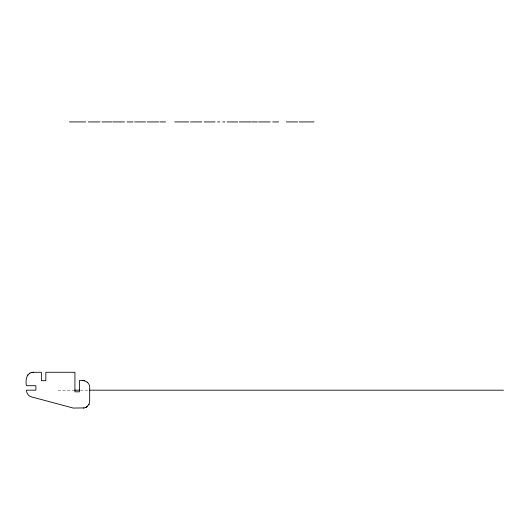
<?xml version="1.0" encoding="UTF-8"?>
<svg xmlns="http://www.w3.org/2000/svg" width="530" height="530" viewBox="0 0 530 530"><rect width="100%" height="100%" fill="white"/><g stroke="black" fill="none" stroke-linecap="round" stroke-linejoin="round"><path stroke-width="0.4" stroke-dasharray="2.65 1.99" d="M58.095 390.173L73.822 390.173M80.447 390.173L88.722 390.173"/><path stroke-width="0.79" d="M89.02 404.271L89.663 401.859L89.683 387.35C89.828 382.143 83.919 379.48 79.394 380.639L79.394 391.822L74.922 391.822L74.922 372.285L45.838 372.285L45.838 380.692L41.366 380.692L41.366 372.285L33.211 372.285C26.553 372.186 25.148 380.719 26.5 385.701L35.894 385.701L35.894 390.173L26.5 390.173C26.361 393.207 28.527 396.135 31.475 396.877L73.246 408.067L84.469 407.901L86.754 406.901L89.02 404.271L88.782 404.715M27.666 375.214L27.964 374.809M87.536 406.278L86.33 407.173M29.428 373.451L29.852 373.18M85.423 407.603L85.886 407.404M31.23 372.583L31.714 372.451M83.475 408.054L83.972 407.994M32.708 372.298L33.211 372.285M69.457 121.933L85.688 121.933M88.324 121.933L100.004 121.933M101.985 121.933L112.221 121.933M113.148 121.933L124.418 121.933M127.028 121.933L133.03 121.933M134.666 121.933L145.538 121.933M147.121 121.933L158.622 121.933M159.835 121.933L165.579 121.933M174.761 121.933L188.826 121.933M190.568 121.933L201.844 121.933M204.229 121.933L215.101 121.933M217.578 121.933L219.652 121.933M222.766 121.933L224.879 121.933M227.171 121.933L237.745 121.933M239.242 121.933L250.922 121.933M251.69 121.933L257.434 121.933M258.666 121.933L270.174 121.933M272.698 121.933L278.7 121.933M286.273 121.933L297.688 121.933M299.152 121.933L314.025 121.933M74.651 390.173L79.619 390.173M89.55 390.173L503.5 390.173M82.971 380.639L83.475 380.659M83.972 380.712L84.469 380.805M87.159 382.103L87.536 382.428"/></g></svg>
